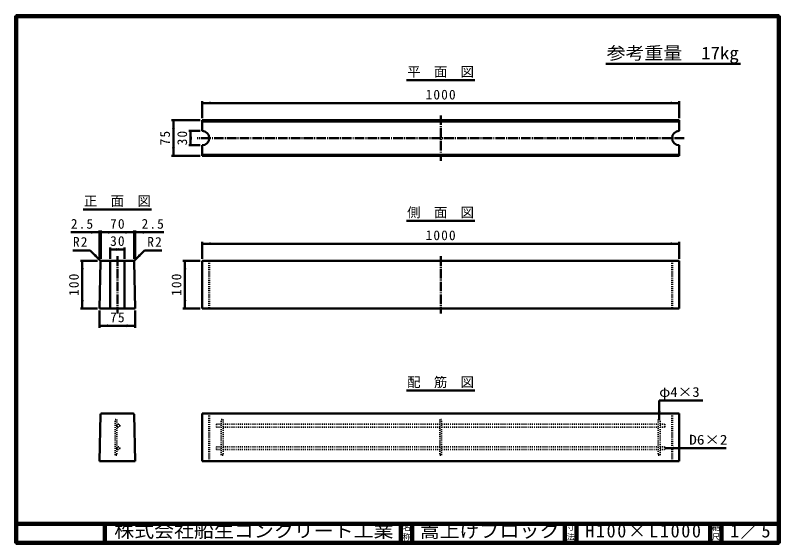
# Model space of a CAD drawing. Units: millimetres, scale not verified. Extents: x 100 to 4105, y 100 to 2870.
import ezdxf
from ezdxf.enums import TextEntityAlignment as Align

# ---------------------------------------------------------------- set-up
doc = ezdxf.new("R2010")
doc.units = ezdxf.units.MM
doc.header["$LTSCALE"] = 5
doc.linetypes.add('USER1', pattern=[13.4, 10, -1.2, 1, -1.2])
doc.linetypes.add('USER2', pattern=[2.2, 1, -1.2])
doc.layers.add('V-nasSTD', color=7, linetype='Continuous', lineweight=50)
doc.styles.add('ＭＳ ゴシック', font='')
doc.styles.get('ＭＳ ゴシック').set_extended_font_data('MS Gothic')

msp = doc.modelspace()

# ---------------------------------------------------------------- hatches: boundary and pattern name
at = {"layer": 'V-nasSTD'}
for points in [[(1123.672, 2417.5), (1078.672, 2410), (1123.672, 2402.5)], [(3533.672, 2402.5), (3578.672, 2410), (3533.672, 2417.5)], [(936.172, 2275), (928.672, 2320), (921.172, 2275)], [(1026.172, 2218.75), (1018.672, 2263.75), (1011.172, 2218.75)], [(1011.172, 2233.75), (1018.672, 2188.75), (1026.172, 2233.75)], [(921.172, 2177.5), (928.672, 2132.5), (936.172, 2177.5)], [(496.172, 1725), (541.172, 1732.5), (496.172, 1740)], [(592.422, 1740), (547.422, 1732.5), (592.422, 1725)], [(677.422, 1725), (722.422, 1732.5), (677.422, 1740)], [(773.672, 1725), (728.672, 1732.5), (773.672, 1740)], [(642.422, 1650), (597.422, 1642.5), (642.422, 1635)], [(627.422, 1635), (672.422, 1642.5), (627.422, 1650)], [(1123.672, 1680), (1078.672, 1672.5), (1123.672, 1665)], [(3533.672, 1665), (3578.672, 1672.5), (3533.672, 1680)], [(511.684, 1607.596), (548.807, 1581.079), (522.291, 1618.203)], [(758.16, 1607.596), (721.036, 1581.079), (747.553, 1618.203)], [(458.672, 1537.5), (451.172, 1582.5), (443.672, 1537.5)], [(996.172, 1537.5), (988.672, 1582.5), (981.172, 1537.5)], [(443.672, 1377.5), (451.172, 1332.5), (458.672, 1377.5)], [(981.172, 1377.5), (988.672, 1332.5), (996.172, 1377.5)], [(586.172, 1250), (541.172, 1242.5), (586.172, 1235)], [(683.672, 1235), (728.672, 1242.5), (683.672, 1250)], [(3466.172, 796.25), (3473.672, 751.25), (3481.172, 796.25)], [(3548.672, 608.29), (3503.672, 600.79), (3548.672, 593.29)]]:
    msp.add_hatch(color=256, dxfattribs=at).paths.add_polyline_path(points)

# ---------------------------------------------------------------- linework, layer by layer
at = {"layer": 'V-nasSTD', "lineweight": 100}
for p, q in [((105, 2865), (105, 105)), ((4100, 2865), (105, 2865)), ((4100, 105), (4100, 2865)), ((105, 205), (4100, 205)), ((570, 205), (570, 105)), ((2120, 205), (2120, 105)), ((2180, 205), (2180, 105)), ((2980, 205), (2980, 105)), ((3040, 205), (3040, 105)), ((3740, 205), (3740, 105)), ((3800, 205), (3800, 105)), ((105, 105), (4100, 105))]:
    msp.add_line(p, q, dxfattribs=at)
at = {"layer": 'V-nasSTD'}
for p, q in [((3194, 2615), (3900, 2615)), ((2149.172, 2530), (2508.172, 2530)), ((1078.672, 2330), (1078.672, 2420)), ((3578.672, 2410), (1078.672, 2410)), ((3578.672, 2330), (3578.672, 2420)), ((1068.672, 2320), (918.672, 2320)), ((928.672, 2132.5), (928.672, 2320)), ((3578.672, 2320), (1078.672, 2320)), ((1078.672, 2320), (1078.672, 2263.75)), ((1078.672, 2313.75), (3578.672, 2313.75)), ((3578.672, 2320), (3578.672, 2263.75)), ((1068.672, 2263.75), (1008.672, 2263.75)), ((1018.672, 2188.75), (1018.672, 2263.75)), ((1068.672, 2188.75), (1008.672, 2188.75)), ((1078.672, 2188.75), (1078.672, 2132.5)), ((3578.672, 2188.75), (3578.672, 2132.5)), ((1068.672, 2132.5), (918.672, 2132.5)), ((1078.672, 2138.75), (3578.672, 2138.75)), ((1078.672, 2132.5), (3578.672, 2132.5)), ((455.422, 1852.5), (814.422, 1852.5)), ((2149.172, 1792.5), (2508.172, 1792.5)), ((391.172, 1732.5), (541.172, 1732.5)), ((541.172, 1592.5), (541.172, 1742.5)), ((541.172, 1732.5), (547.422, 1732.5)), ((547.422, 1592.5), (547.422, 1742.5)), ((547.422, 1732.5), (722.422, 1732.5)), ((722.422, 1592.5), (722.422, 1742.5)), ((728.672, 1732.5), (722.422, 1732.5)), ((728.672, 1592.5), (728.672, 1742.5)), ((878.672, 1732.5), (728.672, 1732.5)), ((1078.672, 1592.5), (1078.672, 1682.5)), ((3578.672, 1592.5), (3578.672, 1682.5)), ((597.422, 1592.5), (597.422, 1652.5)), ((597.422, 1642.5), (672.422, 1642.5)), ((672.422, 1592.5), (672.422, 1652.5)), ((3578.672, 1672.5), (1078.672, 1672.5)), ((402.239, 1637.648), (492.239, 1637.648)), ((492.239, 1637.648), (548.807, 1581.079)), ((777.605, 1637.648), (721.036, 1581.079)), ((867.605, 1637.648), (777.605, 1637.648)), ((531.172, 1582.5), (441.172, 1582.5)), ((451.172, 1332.5), (451.172, 1582.5)), ((547.3, 1577.625), (541.172, 1332.5)), ((717.545, 1582.5), (552.298, 1582.5)), ((597.422, 1582.5), (597.422, 1332.5)), ((672.422, 1582.5), (672.422, 1332.5)), ((728.672, 1332.5), (722.544, 1577.625)), ((1068.672, 1582.5), (978.672, 1582.5)), ((988.672, 1332.5), (988.672, 1582.5)), ((3578.672, 1582.5), (1078.672, 1582.5)), ((1078.672, 1582.5), (1078.672, 1332.5)), ((3578.672, 1582.5), (3578.672, 1332.5)), ((531.172, 1332.5), (441.172, 1332.5)), ((541.172, 1332.5), (728.672, 1332.5)), ((541.172, 1232.5), (541.172, 1322.5)), ((728.672, 1232.5), (728.672, 1322.5)), ((1068.672, 1332.5), (978.672, 1332.5)), ((1078.672, 1332.5), (3578.672, 1332.5)), ((541.172, 1242.5), (728.672, 1242.5)), ((2149.172, 902.5), (2508.172, 902.5)), ((3473.672, 751.25), (3473.672, 851.25)), ((3473.672, 851.25), (3701.672, 851.25)), ((547.3, 777.625), (541.172, 532.5)), ((717.545, 782.5), (552.298, 782.5)), ((728.672, 532.5), (722.544, 777.625)), ((3578.672, 782.5), (1078.672, 782.5)), ((1078.672, 782.5), (1078.672, 532.5)), ((3578.672, 782.5), (3578.672, 532.5)), ((3503.672, 600.79), (3823.672, 600.79)), ((541.172, 532.5), (728.672, 532.5)), ((1078.672, 532.5), (3578.672, 532.5))]:
    msp.add_line(p, q, dxfattribs=at)
at = {"layer": 'V-nasSTD', "linetype": 'USER1'}
for p, q in [((2328.672, 2345), (2328.672, 2107.5)), ((3603.672, 2226.25), (1053.672, 2226.25)), ((634.922, 1607.5), (634.922, 1307.5)), ((2328.672, 1607.5), (2328.672, 1307.5))]:
    msp.add_line(p, q, dxfattribs=at)
at = {"layer": 'V-nasSTD', "linetype": 'USER2'}
for p, q in [((1116.172, 1582.5), (1116.172, 1332.5)), ((3541.172, 1582.5), (3541.172, 1332.5)), ((1116.172, 782.5), (1116.172, 532.5)), ((3541.172, 782.5), (3541.172, 532.5))]:
    msp.add_line(p, q, dxfattribs=at)
at = {"layer": 'V-nasSTD', "linetype": 'USER2', "lineweight": 35}
for p, q in [((622.422, 563.75), (622.422, 751.25)), ((622.422, 751.25), (632.422, 751.25)), ((632.422, 751.25), (632.422, 563.75)), ((1153.672, 726.25), (1153.672, 711.25)), ((1153.672, 726.25), (1178.672, 726.25)), ((1178.672, 563.75), (1178.672, 751.25)), ((1178.672, 751.25), (1188.672, 751.25)), ((1188.672, 751.25), (1188.672, 563.75)), ((1188.672, 726.25), (2323.672, 726.25)), ((2323.672, 751.25), (2323.672, 563.75)), ((2333.672, 751.25), (2323.672, 751.25)), ((2333.672, 563.75), (2333.672, 751.25)), ((2333.672, 726.25), (3468.672, 726.25)), ((3468.672, 751.25), (3468.672, 563.75)), ((3478.672, 751.25), (3468.672, 751.25)), ((3478.672, 563.75), (3478.672, 751.25)), ((3478.672, 726.25), (3503.672, 726.25)), ((3503.672, 711.25), (3503.672, 726.25)), ((1153.672, 711.25), (1178.672, 711.25)), ((1188.672, 711.25), (2323.672, 711.25)), ((2333.672, 711.25), (3468.672, 711.25)), ((3478.672, 711.25), (3503.672, 711.25)), ((1153.672, 593.29), (1153.672, 608.29)), ((1153.672, 608.29), (1178.672, 608.29)), ((1188.672, 608.29), (2323.672, 608.29)), ((2333.672, 608.29), (3468.672, 608.29)), ((3478.672, 608.29), (3503.672, 608.29)), ((3503.672, 608.29), (3503.672, 593.29)), ((632.422, 563.75), (622.422, 563.75)), ((1153.672, 593.29), (1178.672, 593.29)), ((1188.672, 563.75), (1178.672, 563.75)), ((1188.672, 593.29), (2323.672, 593.29)), ((2323.672, 563.75), (2333.672, 563.75)), ((2333.672, 593.29), (3468.672, 593.29)), ((3468.672, 563.75), (3478.672, 563.75)), ((3478.672, 593.29), (3503.672, 593.29))]:
    msp.add_line(p, q, dxfattribs=at)
at = {"layer": 'V-nasSTD', "lineweight": 13}
msp.add_lwpolyline([(100, 100), (100, 2870), (4105, 2870), (4105, 100)], close=True, dxfattribs=at)
at = {"layer": 'V-nasSTD', "linetype": 'USER2', "lineweight": 35}
for centre in [(639.922, 718.75), (639.922, 600.79)]:
    msp.add_circle(centre, 7.5, dxfattribs=at)
at = {"layer": 'V-nasSTD'}
for centre, radius, start, end in [((1078.672, 2226.25), 37.5, 270, 90), ((3578.672, 2226.25), 37.5, 90, 270), ((552.298, 1577.5), 5, 90, 178.5679), ((717.545, 1577.5), 5, 1.4321, 90), ((552.298, 777.5), 5, 90, 178.5679), ((717.545, 777.5), 5, 1.4321, 90)]:
    msp.add_arc(centre, radius, start, end, dxfattribs=at)

# ---------------------------------------------------------------- texts
at = {"layer": 'V-nasSTD', "style": 'ＭＳ ゴシック'}
for s, height, width, p in [('参考重量\u300017kg', 65.98, 1.1, (3198, 2705)), ('φ4×3', 51.32, 1.1, (3473.672, 921.25)), ('D6×2', 51.32, 1.15, (3630.672, 670.79)), ('株式会社船生コンクリート工業', 69.65, 1.1, (618.25, 202.55)), ('嵩上げブロック', 69.65, 1.1, (2219, 202.47))]:
    msp.add_text(s, height=height, dxfattribs=dict(at, width=width)).set_placement(p, align=Align.TOP_LEFT)
for s, height, p in [('平\u3000面\u3000図', 51.32, (2153.172, 2600)), ('正\u3000面\u3000図', 51.32, (459.422, 1922.5)), ('側\u3000面\u3000図', 51.32, (2153.172, 1862.5)), ('配\u3000筋\u3000図', 51.32, (2153.172, 972.5)), ('名', 30.79, (2128.982, 200.999)), ('寸', 30.79, (2988.982, 200.999)), ('縮', 30.79, (3748.982, 200.999)), ('称', 30.79, (2128.976, 151.01)), ('法', 30.79, (2988.976, 151.01)), ('尺', 30.79, (3748.976, 151.01))]:
    msp.add_text(s, height=height, dxfattribs=at).set_placement(p, align=Align.TOP_LEFT)
at = {"layer": 'V-nasSTD', "attachment_point": 1, "style": 'ＭＳ ゴシック'}
for s, insert, char_height in [('\\T1.17;1000', (2249.672, 2480), 51.32), ('\\T1.17;2.5', (391.172, 1802.5), 51.32), ('\\T1.17;70', (596.922, 1802.5), 51.32), ('\\T1.17;2.5', (761.672, 1802.5), 51.32), ('\\T1.17;1000', (2249.672, 1742.5), 51.32), ('\\T1.17;R2', (402.239, 1707.648), 51.32), ('\\T1.17;30', (596.922, 1712.5), 51.32), ('\\T1.17;R2', (791.605, 1707.648), 51.32), ('\\T1.17;75', (596.922, 1312.5), 51.32), ('\\T1.18;H100×L1000', (3086, 202.508), 69.65), ('\\T1.15;1／5', (3845.521, 202.582), 69.65)]:
    msp.add_mtext(s, dxfattribs=dict(at, insert=insert, char_height=char_height))
at = {"layer": 'V-nasSTD', "char_height": 51.32, "attachment_point": 1, "rotation": 90, "style": 'ＭＳ ゴシック'}
for s, insert in [('\\T1.17;75', (858.672, 2188.25)), ('\\T1.17;30', (948.672, 2188.25)), ('\\T1.17;100', (381.172, 1399)), ('\\T1.17;100', (918.672, 1399))]:
    msp.add_mtext(s, dxfattribs=dict(at, insert=insert))

doc.saveas('drawing.dxf')
